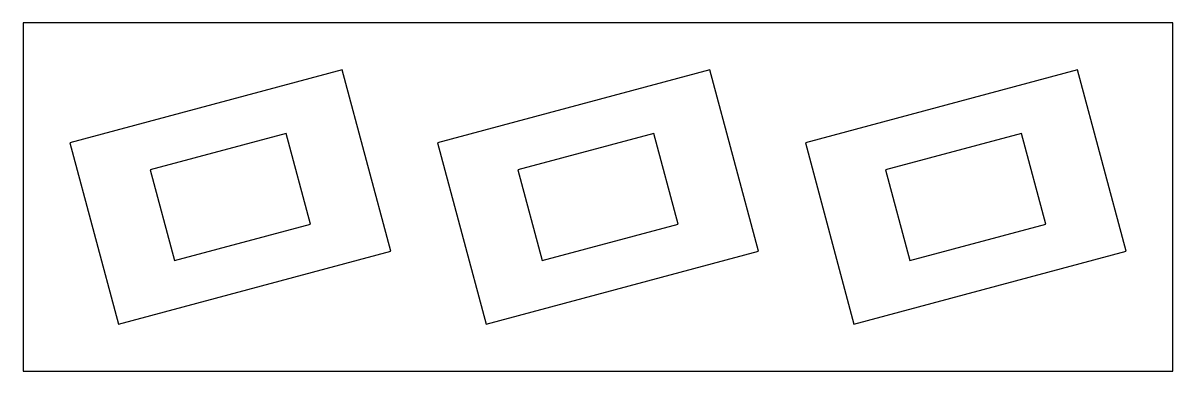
# Model space of a CAD drawing. Header units: millimetres. Extents: x 0 to 245, y 0 to 74.
import ezdxf

# ---------------------------------------------------------------- set-up
doc = ezdxf.new("R2010")
doc.units = ezdxf.units.MM
doc.layers.add('CUT', color=7, linetype='Continuous')
doc.layers.add('SHEET', color=30, linetype='Continuous')

msp = doc.modelspace()

# ---------------------------------------------------------------- linework, layer by layer
at = {"layer": 'CUT'}
for p, q in [((67.96, 64.17), (10, 48.64)), ((78.31, 25.53), (67.96, 64.17)), ((146.26, 64.17), (88.31, 48.64)), ((156.62, 25.53), (146.26, 64.17)), ((224.57, 64.17), (166.62, 48.64)), ((234.92, 25.53), (224.57, 64.17)), ((56.05, 50.62), (27.08, 42.86)), ((61.23, 31.31), (56.05, 50.62)), ((134.36, 50.62), (105.39, 42.86)), ((139.54, 31.31), (134.36, 50.62)), ((212.67, 50.62), (183.69, 42.86)), ((217.85, 31.31), (212.67, 50.62)), ((10, 48.64), (20.35, 10)), ((88.31, 48.64), (98.66, 10)), ((166.62, 48.64), (176.97, 10)), ((27.08, 42.86), (32.25, 23.54)), ((105.39, 42.86), (110.56, 23.54)), ((183.69, 42.86), (188.87, 23.54)), ((32.25, 23.54), (61.23, 31.31)), ((110.56, 23.54), (139.54, 31.31)), ((188.87, 23.54), (217.85, 31.31)), ((20.35, 10), (78.31, 25.53)), ((98.66, 10), (156.62, 25.53)), ((176.97, 10), (234.92, 25.53))]:
    msp.add_line(p, q, dxfattribs=at)
at = {"layer": 'SHEET'}
msp.add_lwpolyline([(0, 0), (244.92, 0), (244.92, 74.17), (0, 74.17)], close=True, dxfattribs=at)

doc.saveas('drawing.dxf')
